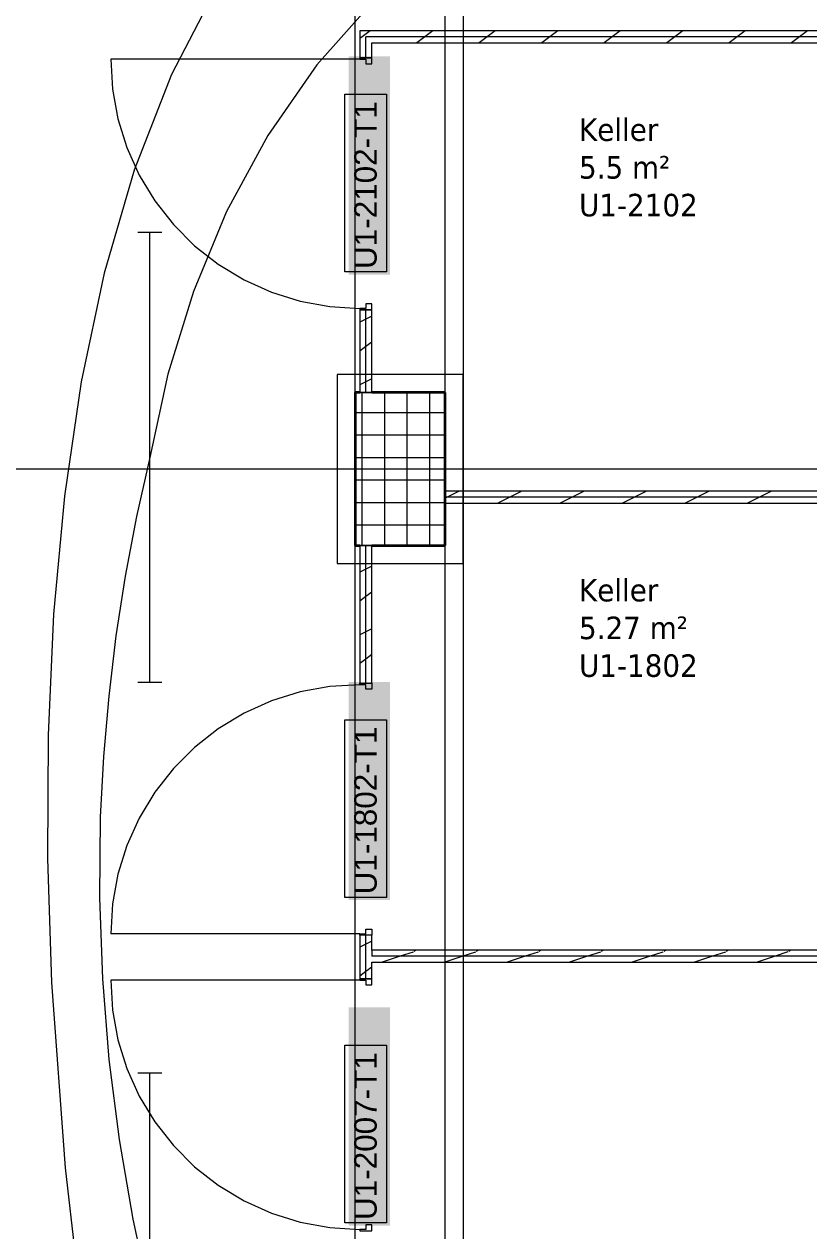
# Model space of a CAD drawing. Extents: x -1067 to 613, y -179 to 712.
# Drawn here: x -77.5 to -25.2, y 63.8 to 144.2 of the extents above; entities that cross this region are included whole.
import ezdxf
from ezdxf.lldxf.tags import DXFTag

# ---------------------------------------------------------------- set-up
doc = ezdxf.new("R2010")
doc.units = 0
doc.layers.get('0').update_dxf_attribs({"lineweight": 13})
for name, color, linetype, lineweight in [('A-AREA-____-IDEN', 7, 'Continuous', 5), ('A-DOOR-____-IDEN', 7, 'Continuous', 5), ('A-DOOR-FRAM-MCUT', 7, 'Continuous', 9), ('A-DOOR-OPNG-OTLN', 7, 'Continuous', 9), ('A-FLOR-____-OVHD', 7, 'Strichpunkt - Fein', 9), ('A-WALL-____-MCUT', 7, 'Continuous', 35), ('A-WALL-____-PATT', 7, 'Continuous', 35), ('A-WALL-FNSH-MCUT', 7, 'Continuous', 35), ('S-COLS-____-MCUT', 7, 'Continuous', 35), ('S-COLS-____-OTLN', 7, 'Continuous', 9), ('S-GRID-____-OTLN', 7, 'Continuous', 5)]:
    doc.layers.add(name, color=color, linetype=linetype, lineweight=lineweight)
doc.layers.add('EL01_WAN_Leitung_Licht', color=7, linetype='Continuous', lineweight=13, true_color=0x0080ff)
doc.layers.add('EL01_WAN_Leuchten', color=7, linetype='Continuous', lineweight=13, true_color=0x0080ff)
doc.styles.get("Standard").update_dxf_attribs({"font": 'arial.ttf'})
tags = doc.linetypes.add('_Rasterlinie_', pattern=[0.375, 0.2, -0.05, 0.075, -0.05]).pattern_tags.tags
tags[10:11] = [DXFTag(74, 4), DXFTag(75, 0), DXFTag(340, '0'), DXFTag(46, 1.0), DXFTag(50, 0.0), DXFTag(44, 0.0), DXFTag(45, 0.0)]
tags[8:9] = [DXFTag(74, 4), DXFTag(75, 0), DXFTag(340, '0'), DXFTag(46, 1.0), DXFTag(50, 0.0), DXFTag(44, 0.0), DXFTag(45, 0.0)]
tags[6:7] = [DXFTag(74, 4), DXFTag(75, 0), DXFTag(340, '0'), DXFTag(46, 1.0), DXFTag(50, 0.0), DXFTag(44, 0.0), DXFTag(45, 0.0)]
tags[4:5] = [DXFTag(74, 4), DXFTag(75, 0), DXFTag(340, '0'), DXFTag(46, 1.0), DXFTag(50, 0.0), DXFTag(44, 0.0), DXFTag(45, 0.0)]
tags = doc.linetypes.add('Strichpunkt - Fein', pattern=[0.2, 0.1, -0.05, 0, -0.05]).pattern_tags.tags
tags[10:11] = [DXFTag(74, 4), DXFTag(75, 0), DXFTag(340, '0'), DXFTag(46, 1.0), DXFTag(50, 0.0), DXFTag(44, 0.0), DXFTag(45, 0.0)]
tags[8:9] = [DXFTag(74, 4), DXFTag(75, 0), DXFTag(340, '0'), DXFTag(46, 1.0), DXFTag(50, 0.0), DXFTag(44, 0.0), DXFTag(45, 0.0)]
tags[6:7] = [DXFTag(74, 4), DXFTag(75, 0), DXFTag(340, '0'), DXFTag(46, 1.0), DXFTag(50, 0.0), DXFTag(44, 0.0), DXFTag(45, 0.0)]
tags[4:5] = [DXFTag(74, 4), DXFTag(75, 0), DXFTag(340, '0'), DXFTag(46, 1.0), DXFTag(50, 0.0), DXFTag(44, 0.0), DXFTag(45, 0.0)]

# ---------------------------------------------------------------- blocks, each defined once
blk = doc.blocks.new('Referenz-A0UJ3194XE', base_point=(-1062.181, -175.856))
at = {"layer": 'A-DOOR-____-IDEN', "color": 0, "linetype": 'Continuous', "ltscale": 0.13}
for p, q in [((-56.088, 127.702), (-56.088, 139.542)), ((-56.088, 139.542), (-53.308, 139.542)), ((-53.308, 139.542), (-53.308, 127.702)), ((-53.308, 127.702), (-56.088, 127.702)), ((-56.088, 86.02), (-56.088, 97.86)), ((-56.088, 97.86), (-53.308, 97.86)), ((-53.308, 97.86), (-53.308, 86.02)), ((-53.308, 86.02), (-56.088, 86.02)), ((-56.088, 64.32), (-56.088, 76.16)), ((-56.088, 76.16), (-53.308, 76.16)), ((-53.308, 76.16), (-53.308, 64.32)), ((-53.308, 64.32), (-56.088, 64.32))]:
    blk.add_line(p, q, dxfattribs=at)
at = {"layer": 'A-DOOR-____-IDEN', "color": 7, "linetype": 'Continuous', "ltscale": 0.13, "true_color": 0xffffff}
for points in [[(-55.845, 127.527), (-53.086, 127.527), (-55.845, 142.066)], [(-53.086, 127.527), (-55.845, 142.066), (-53.086, 142.066)], [(-55.845, 85.845), (-53.086, 85.845), (-55.845, 100.384)], [(-53.086, 85.845), (-55.845, 100.384), (-53.086, 100.384)], [(-55.845, 64.145), (-53.086, 64.145), (-55.845, 78.684)], [(-53.086, 64.145), (-55.845, 78.684), (-53.086, 78.684)]]:
    blk.add_solid(points, dxfattribs=at)
at = {"layer": 'A-DOOR-FRAM-MCUT', "color": 0, "linetype": 'Continuous', "ltscale": 0.13}
for p, q in [((-55.097, 141.976), (-55.097, 141.876)), ((-54.297, 141.976), (-55.097, 141.976)), ((-55.097, 141.876), (-54.697, 141.876)), ((-54.697, 141.876), (-54.697, 141.576)), ((-54.697, 141.576), (-54.297, 141.576)), ((-54.297, 141.576), (-54.297, 141.976)), ((-54.297, 125.576), (-54.697, 125.576)), ((-54.697, 125.576), (-54.697, 125.276)), ((-54.297, 125.176), (-54.297, 125.576)), ((-55.097, 125.276), (-55.097, 125.176)), ((-54.697, 125.276), (-55.097, 125.276)), ((-55.097, 125.176), (-54.297, 125.176)), ((-55.097, 100.294), (-54.297, 100.294)), ((-55.097, 100.194), (-55.097, 100.294)), ((-54.697, 100.194), (-55.097, 100.194)), ((-54.697, 99.894), (-54.697, 100.194)), ((-54.297, 99.894), (-54.697, 99.894)), ((-54.297, 100.294), (-54.297, 99.894)), ((-54.697, 83.894), (-54.297, 83.894)), ((-54.697, 83.594), (-54.697, 83.894)), ((-54.297, 83.894), (-54.297, 83.494)), ((-55.097, 83.594), (-54.697, 83.594)), ((-55.097, 83.494), (-55.097, 83.594)), ((-54.297, 83.494), (-55.097, 83.494)), ((-55.097, 80.594), (-55.097, 80.494)), ((-54.297, 80.594), (-55.097, 80.594)), ((-55.097, 80.494), (-54.697, 80.494)), ((-54.697, 80.494), (-54.697, 80.194)), ((-54.297, 80.194), (-54.297, 80.594)), ((-54.697, 80.194), (-54.297, 80.194)), ((-55.097, 63.894), (-55.097, 63.794)), ((-54.697, 63.894), (-55.097, 63.894)), ((-55.097, 63.794), (-54.297, 63.794)), ((-54.297, 64.194), (-54.697, 64.194)), ((-54.697, 64.194), (-54.697, 63.894)), ((-54.297, 63.794), (-54.297, 64.194))]:
    blk.add_line(p, q, dxfattribs=at)
at = {"layer": 'A-DOOR-OPNG-OTLN', "color": 0, "linetype": 'Continuous', "ltscale": 0.13}
for p, q in [((-55.097, 141.876), (-71.697, 141.876)), ((-71.697, 141.876), (-71.576, 139.875)), ((-71.576, 139.875), (-71.215, 137.903)), ((-71.215, 137.903), (-70.618, 135.989)), ((-70.618, 135.989), (-69.796, 134.161)), ((-69.796, 134.161), (-68.759, 132.446)), ((-68.759, 132.446), (-67.522, 130.868)), ((-67.522, 130.868), (-66.105, 129.451)), ((-66.105, 129.451), (-64.527, 128.214)), ((-64.527, 128.214), (-62.811, 127.177)), ((-62.811, 127.177), (-60.983, 126.355)), ((-60.983, 126.355), (-59.07, 125.758)), ((-59.07, 125.758), (-57.098, 125.397)), ((-57.098, 125.397), (-55.097, 125.276)), ((-57.098, 100.073), (-59.07, 99.712)), ((-55.097, 100.194), (-57.098, 100.073)), ((-60.983, 99.115), (-62.811, 98.293)), ((-59.07, 99.712), (-60.983, 99.115)), ((-62.811, 98.293), (-64.527, 97.255)), ((-64.527, 97.255), (-66.105, 96.019)), ((-66.105, 96.019), (-67.522, 94.602)), ((-67.522, 94.602), (-68.759, 93.024)), ((-68.759, 93.024), (-69.796, 91.308)), ((-69.796, 91.308), (-70.618, 89.48)), ((-70.618, 89.48), (-71.215, 87.567)), ((-71.215, 87.567), (-71.576, 85.595)), ((-71.576, 85.595), (-71.697, 83.594)), ((-55.097, 83.594), (-71.697, 83.594)), ((-55.097, 80.494), (-71.697, 80.494)), ((-71.697, 80.494), (-71.576, 78.493)), ((-71.576, 78.493), (-71.215, 76.521)), ((-71.215, 76.521), (-70.618, 74.608)), ((-70.618, 74.608), (-69.796, 72.78)), ((-69.796, 72.78), (-68.759, 71.064)), ((-68.759, 71.064), (-67.522, 69.486)), ((-67.522, 69.486), (-66.105, 68.069)), ((-66.105, 68.069), (-64.527, 66.832)), ((-64.527, 66.832), (-62.811, 65.795)), ((-62.811, 65.795), (-60.983, 64.973)), ((-60.983, 64.973), (-59.07, 64.376)), ((-59.07, 64.376), (-57.098, 64.015)), ((-57.098, 64.015), (-55.097, 63.894))]:
    blk.add_line(p, q, dxfattribs=at)
at = {"layer": 'A-FLOR-____-OVHD', "color": 0, "linetype": 'Strichpunkt - Fein', "ltscale": 0.13}
for p, q in [((-49.397, -27.974), (-49.397, 307.476)), ((-48.197, 288.576), (-48.197, -171.085)), ((-49.397, 119.276), (-49.397, 172.776)), ((-48.197, 120.876), (-56.597, 120.876)), ((-56.597, 120.876), (-56.597, 108.276)), ((-48.197, 108.276), (-48.197, 120.876)), ((-49.397, 57.676), (-49.397, 109.876)), ((-56.597, 108.276), (-48.197, 108.276))]:
    blk.add_line(p, q, dxfattribs=at)
at = {"layer": 'A-WALL-____-MCUT', "color": 0, "linetype": 'Continuous', "lineweight": 9, "ltscale": 0.13}
for p, q in [((100.503, 143.376), (-54.697, 143.376)), ((-54.697, 141.976), (-54.697, 143.376)), ((-54.697, 119.676), (-54.697, 125.176)), ((-55.097, 119.676), (-54.297, 119.676)), ((100.103, 112.685), (-49.397, 112.685)), ((-54.297, 109.476), (-55.097, 109.476)), ((-54.697, 100.294), (-54.697, 109.476)), ((-54.697, 80.594), (-54.697, 83.494)), ((-54.297, 82.494), (-54.297, 82.094)), ((100.103, 82.094), (-54.297, 82.094))]:
    blk.add_line(p, q, dxfattribs=at)
at = {"layer": 'A-WALL-____-PATT', "color": 0, "linetype": 'Continuous', "lineweight": 9, "ltscale": 0.13}
for p, q in [((-54.931, 143.376), (-55.097, 143.252)), ((-54.398, 143.776), (-54.931, 143.376)), ((-50.766, 143.376), (-51.3, 142.976)), ((-50.233, 143.776), (-50.766, 143.376)), ((-46.601, 143.376), (-47.135, 142.976)), ((-46.068, 143.776), (-46.601, 143.376)), ((-42.436, 143.376), (-42.97, 142.976)), ((-41.903, 143.776), (-42.436, 143.376)), ((-38.271, 143.376), (-38.805, 142.976)), ((-37.738, 143.776), (-38.271, 143.376)), ((-34.106, 143.376), (-34.64, 142.976)), ((-33.573, 143.776), (-34.106, 143.376)), ((-29.941, 143.376), (-30.475, 142.976)), ((-29.408, 143.776), (-29.941, 143.376)), ((-25.776, 143.376), (-26.31, 142.976)), ((-25.243, 143.776), (-25.776, 143.376)), ((-54.297, 124.749), (-54.697, 124.549)), ((-54.697, 124.549), (-55.097, 124.349)), ((-54.697, 122.727), (-55.097, 122.427)), ((-54.297, 123.027), (-54.697, 122.727)), ((-54.697, 120.384), (-55.097, 120.184)), ((-54.297, 120.584), (-54.697, 120.384)), ((-49.271, 112.685), (-49.397, 112.622)), ((-48.471, 113.085), (-49.271, 112.685)), ((-45.106, 112.685), (-45.906, 112.285)), ((-44.306, 113.085), (-45.106, 112.685)), ((-40.941, 112.685), (-41.741, 112.285)), ((-40.141, 113.085), (-40.941, 112.685)), ((-36.776, 112.685), (-37.576, 112.285)), ((-35.976, 113.085), (-36.776, 112.685)), ((-32.611, 112.685), (-33.411, 112.285)), ((-31.811, 113.085), (-32.611, 112.685)), ((-28.446, 112.685), (-29.246, 112.285)), ((-27.646, 113.085), (-28.446, 112.685)), ((-54.697, 107.889), (-55.097, 107.689)), ((-54.297, 108.089), (-54.697, 107.889)), ((-54.297, 106.367), (-54.697, 106.067)), ((-54.697, 106.067), (-55.097, 105.767)), ((-54.297, 103.924), (-54.697, 103.724)), ((-54.697, 103.724), (-55.097, 103.524)), ((-54.297, 102.202), (-54.697, 101.902)), ((-54.697, 101.902), (-55.097, 101.602)), ((-54.697, 82.9), (-55.097, 82.7)), ((-54.297, 83.1), (-54.697, 82.9)), ((-52.402, 82.094), (-53.602, 81.694)), ((-51.547, 82.379), (-52.402, 82.094)), ((-51.344, 82.494), (-51.497, 82.418)), ((-48.237, 82.094), (-49.437, 81.694)), ((-47.382, 82.379), (-48.237, 82.094)), ((-47.179, 82.494), (-47.332, 82.418)), ((-44.072, 82.094), (-45.272, 81.694)), ((-43.217, 82.379), (-44.072, 82.094)), ((-43.014, 82.494), (-43.167, 82.418)), ((-39.908, 82.094), (-41.108, 81.694)), ((-39.052, 82.379), (-39.908, 82.094)), ((-38.849, 82.494), (-39.002, 82.418)), ((-35.743, 82.094), (-36.943, 81.694)), ((-34.887, 82.379), (-35.743, 82.094)), ((-34.684, 82.494), (-34.837, 82.418)), ((-31.578, 82.094), (-32.778, 81.694)), ((-30.722, 82.379), (-31.578, 82.094)), ((-30.519, 82.494), (-30.672, 82.418)), ((-27.414, 82.094), (-28.614, 81.694)), ((-26.557, 82.38), (-27.414, 82.094)), ((-26.355, 82.494), (-26.507, 82.418)), ((-54.297, 81.377), (-54.697, 81.077)), ((-54.697, 81.077), (-55.097, 80.777))]:
    blk.add_line(p, q, dxfattribs=at)
at = {"layer": 'A-WALL-FNSH-MCUT', "color": 0, "linetype": 'Continuous', "lineweight": 9, "ltscale": 0.13}
for p, q in [((100.903, 143.776), (-55.097, 143.776)), ((-55.097, 143.776), (-55.097, 141.976)), ((-54.297, 142.976), (20.403, 142.976)), ((-54.297, 141.976), (-54.297, 142.976)), ((-55.097, 141.976), (-54.297, 141.976)), ((-55.097, 125.176), (-55.097, 119.676)), ((-54.297, 125.176), (-55.097, 125.176)), ((-54.297, 119.676), (-54.297, 125.176)), ((100.103, 113.085), (-49.397, 113.085)), ((-49.397, 113.085), (-49.397, 112.285)), ((-49.397, 112.285), (100.103, 112.285)), ((-55.097, 109.476), (-55.097, 100.294)), ((-54.297, 100.294), (-54.297, 109.476)), ((-55.097, 100.294), (-54.297, 100.294)), ((-55.097, 83.494), (-55.097, 80.594)), ((-54.297, 83.494), (-55.097, 83.494)), ((-54.297, 82.494), (-54.297, 83.494)), ((100.103, 82.494), (-54.297, 82.494)), ((-54.297, 80.594), (-54.297, 81.694)), ((-54.297, 81.694), (100.103, 81.694)), ((-55.097, 80.594), (-54.297, 80.594))]:
    blk.add_line(p, q, dxfattribs=at)
at = {"layer": 'S-COLS-____-MCUT', "color": 0, "linetype": 'Continuous', "ltscale": 0.35}
for p, q in [((-55.097, 119.676), (-55.397, 119.676)), ((-55.397, 119.676), (-55.397, 109.476)), ((-49.397, 119.676), (-54.297, 119.676)), ((-49.397, 109.476), (-49.397, 119.676)), ((-55.397, 109.476), (-55.097, 109.476)), ((-54.297, 109.476), (-49.397, 109.476))]:
    blk.add_line(p, q, dxfattribs=at)
at = {"layer": 'S-COLS-____-OTLN', "color": 0, "linetype": 'Continuous', "ltscale": 0.13}
for p, q in [((-54.697, 119.676), (-55.097, 119.676)), ((-54.937, 109.476), (-54.937, 119.676)), ((-54.297, 119.676), (-54.697, 119.676)), ((-53.437, 109.476), (-53.437, 119.676)), ((-51.937, 109.476), (-51.937, 119.676)), ((-50.437, 109.476), (-50.437, 119.676)), ((-55.397, 118.345), (-49.397, 118.345)), ((-55.397, 116.845), (-49.397, 116.845)), ((-55.397, 115.345), (-49.397, 115.345)), ((-55.397, 113.845), (-49.397, 113.845)), ((-55.397, 112.345), (-49.397, 112.345)), ((-55.397, 110.845), (-49.397, 110.845)), ((-55.097, 109.476), (-54.697, 109.476)), ((-54.697, 109.476), (-54.297, 109.476))]:
    blk.add_line(p, q, dxfattribs=at)
at = {"layer": 'S-GRID-____-OTLN', "color": 0, "linetype": '_Rasterlinie_', "ltscale": 0.13}
for p, q in [((-55.397, -171.085), (-55.397, 546.376)), ((-117.097, 114.576), (198.844, 114.576))]:
    blk.add_line(p, q, dxfattribs=at)
at = {"layer": 'A-AREA-____-IDEN', "color": 0, "linetype": 'Continuous', "ltscale": 0.13, "char_height": 1.5, "attachment_point": 1}
for s, insert in [('{\\W0.9;\\fVerdana;Keller}', (-40.484, 137.936)), ('{\\W0.9;\\fVerdana;5.5 m²}', (-40.484, 135.423)), ('{\\W0.9;\\fVerdana;U1-2102}', (-40.484, 132.909)), ('{\\W0.9;\\fVerdana;Keller}', (-40.484, 107.245)), ('{\\W0.9;\\fVerdana;5.27 m²}', (-40.484, 104.732)), ('{\\W0.9;\\fVerdana;U1-1802}', (-40.484, 102.218))]:
    blk.add_mtext(s, dxfattribs=dict(at, insert=insert))
at = {"layer": 'A-DOOR-____-IDEN', "color": 0, "linetype": 'Continuous', "ltscale": 0.13, "char_height": 1.5, "attachment_point": 1, "rotation": 90}
for s, insert in [('{\\fArial;U1-2102-T1}', (-55.47, 127.902)), ('{\\fArial;U1-1802-T1}', (-55.47, 86.22)), ('{\\fArial;U1-2007-T1}', (-55.47, 64.52))]:
    blk.add_mtext(s, dxfattribs=dict(at, insert=insert))
blk = doc.blocks.new('LED-Langfeldleuchte 37W-A0UJ31FCXE', base_point=(-69.895, 100.332))
at = {"color": 0, "lineweight": -2}
for p, q in [((-68.295, 130.332), (-69.895, 130.332)), ((-69.095, 100.332), (-69.095, 130.332)), ((-68.295, 100.332), (-69.895, 100.332))]:
    blk.add_line(p, q, dxfattribs=at)
blk = doc.blocks.new('LED-Langfeldleuchte 37W-A0UJ31TEXE', base_point=(-69.895, 44.315))
at = {"color": 0, "lineweight": -2}
for p, q in [((-68.295, 74.315), (-69.895, 74.315)), ((-69.095, 44.315), (-69.095, 74.315)), ((-68.295, 44.315), (-69.895, 44.315))]:
    blk.add_line(p, q, dxfattribs=at)
blk = doc.blocks.new('Leitung-A0UJ31V6XE', base_point=(-72.448, 59.315))
at = {"color": 0, "linetype": 'ByBlock', "lineweight": -2, "ltscale": 0.13}
for p, q in [((-69.095, 115.332), (-69.977, 111.397)), ((-69.977, 111.397), (-70.73, 107.432)), ((-70.73, 107.432), (-71.35, 103.442)), ((-71.35, 103.442), (-71.836, 99.432)), ((-71.836, 99.432), (-72.184, 95.407)), ((-72.184, 95.407), (-72.392, 91.369)), ((-72.392, 91.369), (-72.448, 85.982)), ((-72.448, 85.982), (-72.255, 80.595)), ((-72.255, 80.595), (-71.818, 75.222)), ((-71.818, 75.222), (-71.142, 69.875)), ((-71.142, 69.875), (-70.233, 64.569)), ((-70.233, 64.569), (-69.095, 59.315))]:
    blk.add_line(p, q, dxfattribs=at)
blk = doc.blocks.new('Leitung-A0UJ321UXE', base_point=(-75.904, 33.407))
at = {"color": 0, "linetype": 'ByBlock', "lineweight": -2, "ltscale": 0.13}
for p, q in [((-64.631, 146.692), (-67.639, 140.863)), ((-67.639, 140.863), (-70.127, 134.487)), ((-70.127, 134.487), (-72.127, 127.632)), ((-72.127, 127.632), (-73.67, 120.368)), ((-73.67, 120.368), (-74.787, 112.765)), ((-74.787, 112.765), (-75.511, 104.893)), ((-75.511, 104.893), (-75.873, 96.821)), ((-75.873, 96.821), (-75.904, 88.619)), ((-75.904, 88.619), (-75.637, 80.356)), ((-75.637, 80.356), (-74.745, 68.001)), ((-74.745, 68.001), (-73.358, 55.901))]:
    blk.add_line(p, q, dxfattribs=at)
blk = doc.blocks.new('Leitung-A0UJ325KXE', base_point=(-69.095, 115.332))
at = {"color": 0, "linetype": 'ByBlock', "lineweight": -2, "ltscale": 0.13}
for p, q in [((-33.195, 157.892), (-37.016, 156.53)), ((-37.016, 156.53), (-40.76, 154.912)), ((-40.76, 154.912), (-44.388, 153.032)), ((-44.388, 153.032), (-47.86, 150.883)), ((-47.86, 150.883), (-51.135, 148.46)), ((-51.135, 148.46), (-54.175, 145.755)), ((-54.175, 145.755), (-57.971, 141.511)), ((-57.971, 141.511), (-61.235, 136.804)), ((-61.235, 136.804), (-63.973, 131.734)), ((-63.973, 131.734), (-66.191, 126.399)), ((-66.191, 126.399), (-67.896, 120.899)), ((-67.896, 120.899), (-69.095, 115.332))]:
    blk.add_line(p, q, dxfattribs=at)

msp = doc.modelspace()

# ---------------------------------------------------------------- block references
at = {"color": 9, "lineweight": 25, "ltscale": 0.25, "true_color": 0xc0c0c0}
msp.add_blockref('Referenz-A0UJ3194XE', (-1062.181, -175.856), dxfattribs=at)
at = {"layer": 'EL01_WAN_Leitung_Licht', "ltscale": 0.13}
for name, p in [('Leitung-A0UJ321UXE', (-75.904, 33.407)), ('Leitung-A0UJ325KXE', (-69.095, 115.332)), ('Leitung-A0UJ31V6XE', (-72.448, 59.315))]:
    msp.add_blockref(name, p, dxfattribs=at)
at = {"layer": 'EL01_WAN_Leuchten', "ltscale": 0.13}
for name, p in [('LED-Langfeldleuchte 37W-A0UJ31FCXE', (-69.895, 100.332)), ('LED-Langfeldleuchte 37W-A0UJ31TEXE', (-69.895, 44.315))]:
    msp.add_blockref(name, p, dxfattribs=at)

doc.saveas('drawing.dxf')
